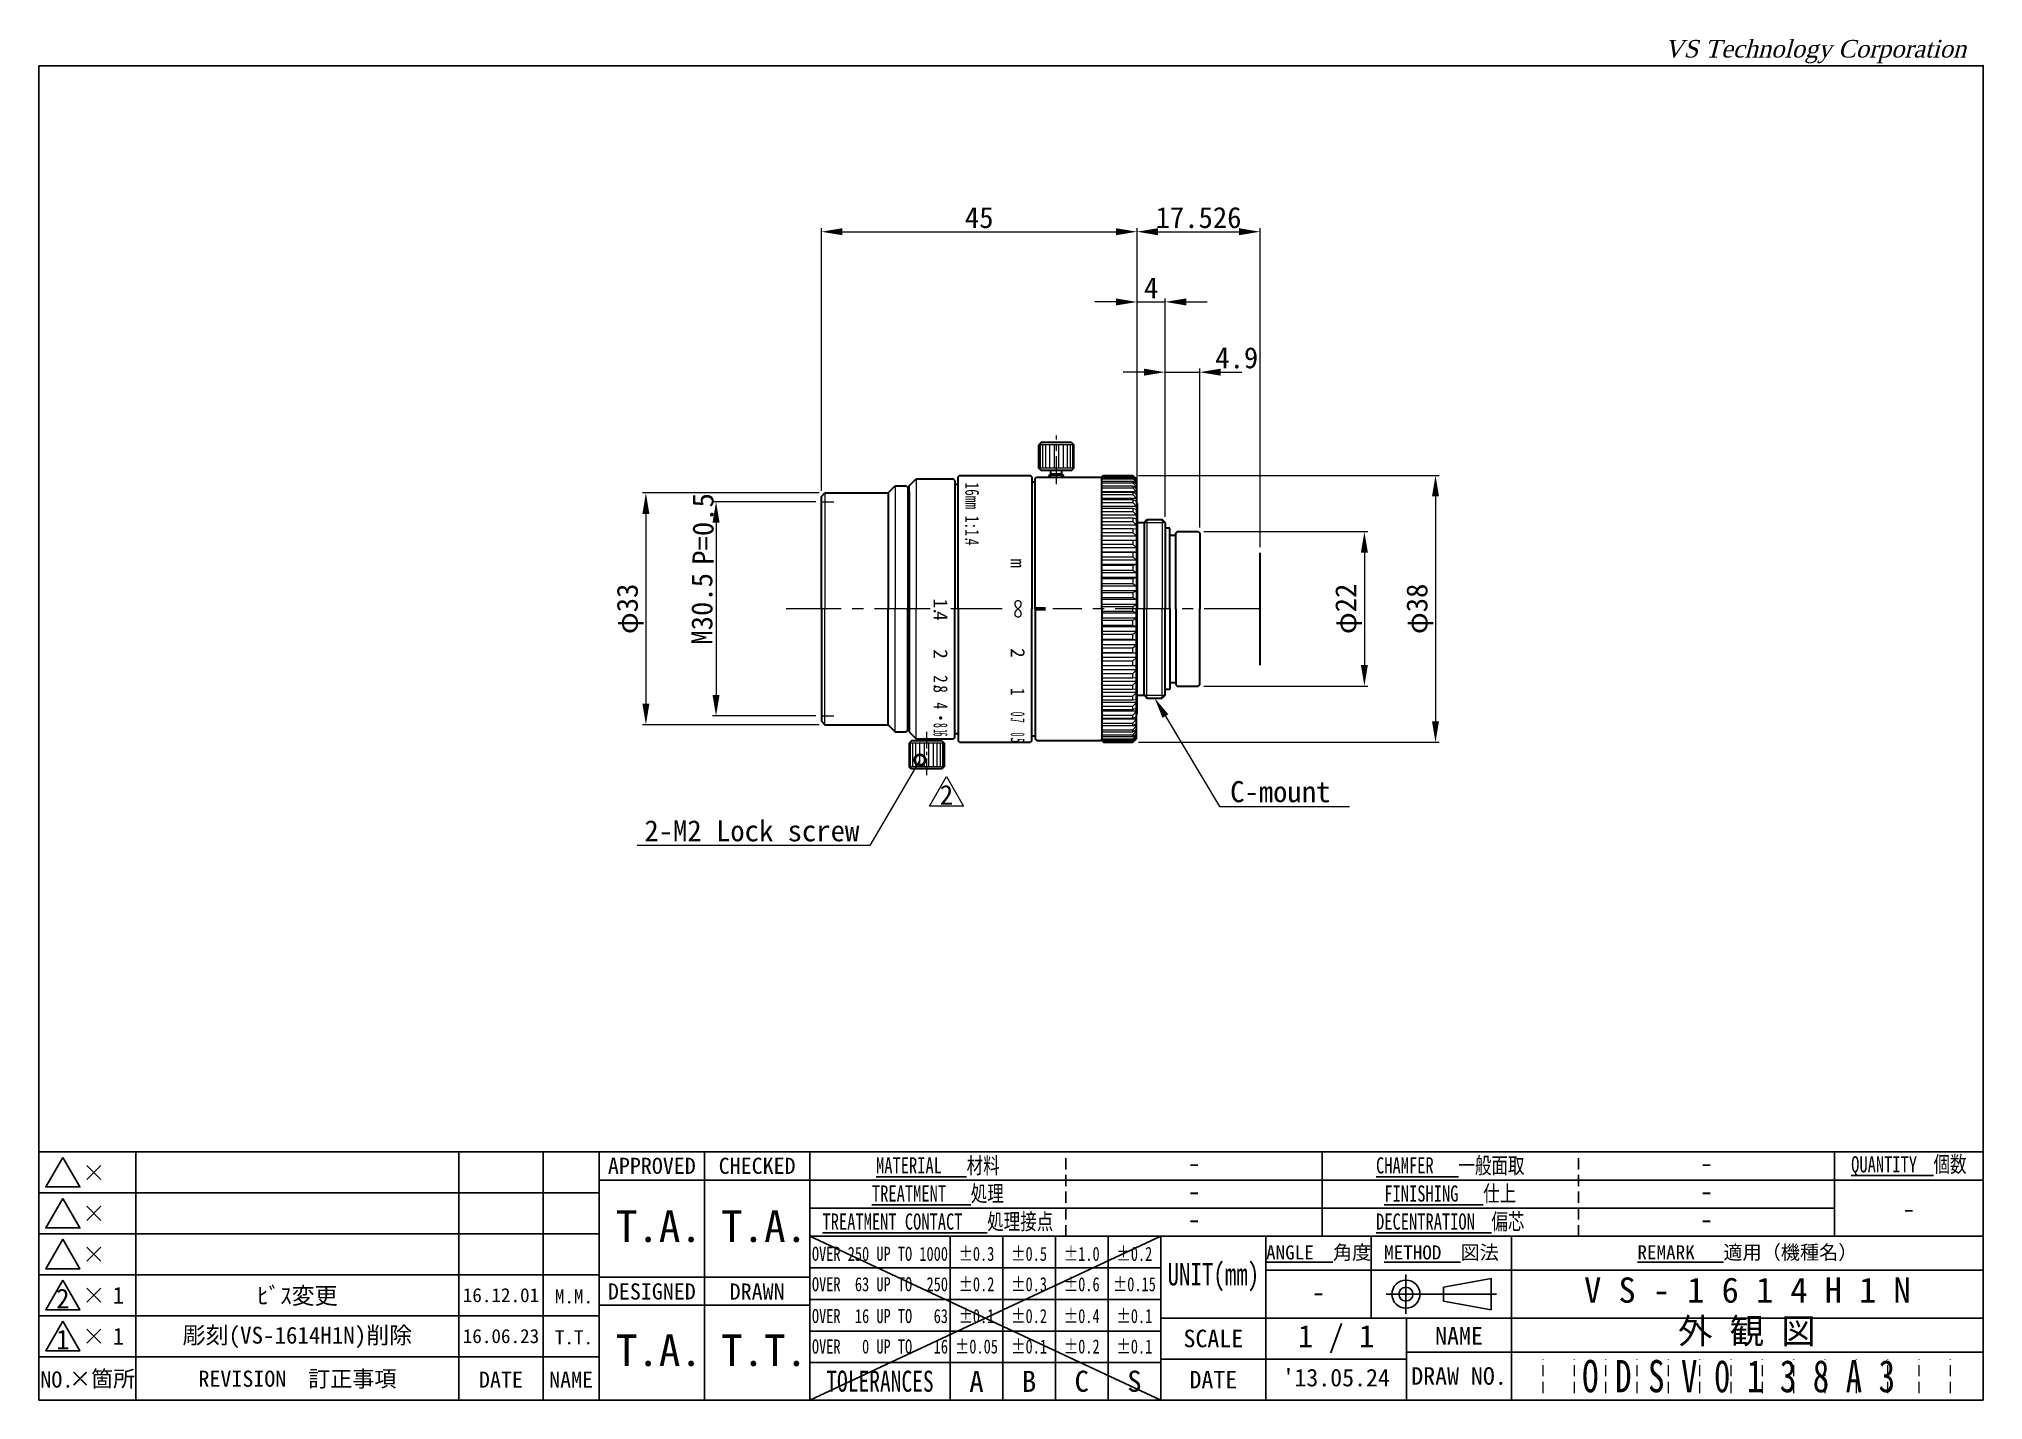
# Paper-space layout 'A4_h' of a CAD drawing. Header units: millimetres. Extents: x 0 to 277, y 0 to 194.
# The model-space entities are those that its viewports show. They can reach past a viewport. Long polylines and large blocks are cut down to what shows.
import ezdxf
from ezdxf import colors
from ezdxf.entities.mleader import LeaderData, LeaderLine
from ezdxf.enums import TextEntityAlignment as Align
from ezdxf.math import Vec2, Vec3

# ---------------------------------------------------------------- set-up
doc = ezdxf.new("R2010")
doc.units = ezdxf.units.MM
doc.header["$LTSCALE"] = 0.25
doc.linetypes.add('CENTER', pattern=[50.8, 31.75, -6.35, 6.35, -6.35])
doc.linetypes.add('HIDDEN', pattern=[9.525, 6.35, -3.175])
doc.layers.add('00_補助線', color=252, linetype='Continuous', lineweight=0, plot=False)
for name, color, linetype, lineweight in [('01_外形線', 7, 'Continuous', 30), ('02_ﾈｼﾞ（断面）・遮光線仕切り', 7, 'Continuous', 20), ('03_寸法・文字', 50, 'Continuous', 20), ('03_ﾈｼﾞ・ﾛｰﾚｯﾄ・遮光線', 7, 'Continuous', 9), ('04_中心線', 1, 'CENTER', 20), ('06_面取線', 7, 'Continuous', 9), ('08_寸法線', 2, 'Continuous', 20), ('09_文字', 2, 'Continuous', 20), ('31_図面枠', 9, 'Continuous', 25)]:
    doc.layers.add(name, color=color, linetype=linetype, lineweight=lineweight)
doc.layers.add('11_図面枠', color=9, linetype='Continuous')
doc.styles.add('narrow_01', font='', dxfattribs={"width": 0.75, "height": 2})
doc.styles.get("Standard").update_dxf_attribs({"font": 'arial.ttf'})
doc.styles.add('VS Standard', font='', dxfattribs={"height": 3})
doc.styles.add('VST', font='CENTURY.TTF', dxfattribs={"oblique": 15, "height": 2.5})
doc.styles.get('narrow_01').set_extended_font_data('MS Gothic')
doc.styles.get('VS Standard').set_extended_font_data('MS Gothic')
doc.dimstyles.new('VS Standard x1', dxfattribs={"dimtxt": 3, "dimasz": 3, "dimexe": 0.5, "dimexo": 0.8, "dimgap": 0.5, "dimtad": 3, "dimrnd": 0.0001, "dimzin": 9, "dimdsep": 46, "dimtxsty": 'VS Standard', "dimcen": 0, "dimclrd": 256, "dimclre": 256, "dimclrt": 256, "dimaunit": 1, "dimadec": 0, "dimazin": 2, "dimtfac": 1, "dimtmove": 0, "dimatfit": 3, "dimfxl": 1, "dimtolj": 1, "dimtzin": 0, "dimlwd": -1, "dimlwe": -1, "dimarcsym": 0})

# ---------------------------------------------------------------- blocks, each defined once
blk = doc.blocks.new('*D2')
at = {"layer": '08_寸法線'}
for p, q in [((110.68, 127.92), (95.98, 127.92)), ((96.48, 124.92), (96.48, 100.42)), ((110.68, 97.42), (95.98, 97.42))]:
    blk.add_line(p, q, dxfattribs=at)
for points in [[(95.98, 124.92), (96.98, 124.92), (96.48, 127.92)], [(95.98, 100.42), (96.98, 100.42), (96.48, 97.42)]]:
    blk.add_solid(points, dxfattribs=at)
at = {"layer": 'Defpoints', "color": 0}
for p in [(111.48, 127.92), (96.48, 97.42), (111.48, 97.42)]:
    blk.add_point(p, dxfattribs=at)
at = {"layer": '08_寸法線', "insert": (94.48, 112.67), "char_height": 3, "attachment_point": 5, "rotation": 90, "style": 'VS Standard'}
blk.add_mtext('\\A1;M30.5', dxfattribs=at)
blk = doc.blocks.new('*D3')
at = {"layer": '08_寸法線'}
for p, q in [((111.18, 129.17), (85.98, 129.17)), ((86.48, 126.17), (86.48, 99.17)), ((111.18, 96.17), (85.98, 96.17))]:
    blk.add_line(p, q, dxfattribs=at)
for points in [[(85.98, 126.17), (86.98, 126.17), (86.48, 129.17)], [(85.98, 99.17), (86.98, 99.17), (86.48, 96.17)]]:
    blk.add_solid(points, dxfattribs=at)
at = {"layer": 'Defpoints', "color": 0}
for p in [(111.98, 129.17), (86.48, 96.17), (111.98, 96.17)]:
    blk.add_point(p, dxfattribs=at)
at = {"layer": '08_寸法線', "insert": (84.24, 112.67), "char_height": 3, "attachment_point": 5, "rotation": 90, "style": 'VS Standard'}
blk.add_mtext('\\A1;φ33', dxfattribs=at)
blk = doc.blocks.new('*D4')
at = {"layer": '08_寸法線'}
for p, q in [((165.98, 123.67), (189.35, 123.67)), ((188.85, 120.67), (188.85, 104.67)), ((165.98, 101.67), (189.35, 101.67))]:
    blk.add_line(p, q, dxfattribs=at)
for points in [[(188.35, 120.67), (189.35, 120.67), (188.85, 123.67)], [(188.35, 104.67), (189.35, 104.67), (188.85, 101.67)]]:
    blk.add_solid(points, dxfattribs=at)
at = {"layer": 'Defpoints', "color": 0}
for p in [(165.18, 123.67), (165.18, 101.67), (188.85, 101.67)]:
    blk.add_point(p, dxfattribs=at)
at = {"layer": '08_寸法線', "insert": (186.6, 112.67), "char_height": 3, "attachment_point": 5, "rotation": 90, "style": 'VS Standard'}
blk.add_mtext('\\A1;φ22', dxfattribs=at)
blk = doc.blocks.new('*D5')
at = {"layer": '08_寸法線'}
for p, q in [((156.66, 131.67), (199.48, 131.67)), ((198.98, 128.67), (198.98, 96.67)), ((156.66, 93.67), (199.48, 93.67))]:
    blk.add_line(p, q, dxfattribs=at)
for points in [[(198.48, 128.67), (199.48, 128.67), (198.98, 131.67)], [(198.48, 96.67), (199.48, 96.67), (198.98, 93.67)]]:
    blk.add_solid(points, dxfattribs=at)
at = {"layer": 'Defpoints', "color": 0}
for p in [(155.86, 131.67), (155.86, 93.67), (198.98, 93.67)]:
    blk.add_point(p, dxfattribs=at)
at = {"layer": '08_寸法線', "insert": (196.74, 112.67), "char_height": 3, "attachment_point": 5, "rotation": 90, "style": 'VS Standard'}
blk.add_mtext('\\A1;φ38', dxfattribs=at)
blk = doc.blocks.new('*D6')
at = {"layer": '08_寸法線'}
for p, q in [((111.48, 129.47), (111.48, 166.87)), ((114.48, 166.37), (153.46, 166.37)), ((156.46, 128.47), (156.46, 166.87))]:
    blk.add_line(p, q, dxfattribs=at)
for points in [[(114.48, 166.87), (114.48, 165.87), (111.48, 166.37)], [(153.46, 166.87), (153.46, 165.87), (156.46, 166.37)]]:
    blk.add_solid(points, dxfattribs=at)
at = {"layer": 'Defpoints', "color": 0}
for p in [(156.46, 166.37), (111.48, 128.67), (156.46, 127.67)]:
    blk.add_point(p, dxfattribs=at)
at = {"layer": '08_寸法線', "insert": (133.97, 168.37), "char_height": 3, "attachment_point": 5, "style": 'VS Standard'}
blk.add_mtext('\\A1;45', dxfattribs=at)
blk = doc.blocks.new('*D7')
at = {"layer": '08_寸法線'}
for p, q in [((156.46, 128.47), (156.46, 166.87)), ((159.46, 166.37), (170.98, 166.37)), ((173.98, 121.47), (173.98, 166.87))]:
    blk.add_line(p, q, dxfattribs=at)
for points in [[(159.46, 166.87), (159.46, 165.87), (156.46, 166.37)], [(170.98, 166.87), (170.98, 165.87), (173.98, 166.37)]]:
    blk.add_solid(points, dxfattribs=at)
at = {"layer": 'Defpoints', "color": 0}
for p in [(173.98, 166.37), (156.46, 127.67), (173.98, 120.67)]:
    blk.add_point(p, dxfattribs=at)
at = {"layer": '08_寸法線', "insert": (165.22, 168.37), "char_height": 3, "attachment_point": 5, "style": 'VS Standard'}
blk.add_mtext('\\A1;17.526', dxfattribs=at)
blk = doc.blocks.new('*D8')
at = {"layer": '08_寸法線'}
for p, q in [((153.46, 156.37), (150.46, 156.37)), ((156.46, 128.47), (156.46, 156.87)), ((156.46, 156.37), (160.46, 156.37)), ((160.46, 125.77), (160.46, 156.87)), ((163.46, 156.37), (166.46, 156.37))]:
    blk.add_line(p, q, dxfattribs=at)
for points in [[(153.46, 156.87), (153.46, 155.87), (156.46, 156.37)], [(163.46, 156.87), (163.46, 155.87), (160.46, 156.37)]]:
    blk.add_solid(points, dxfattribs=at)
at = {"layer": 'Defpoints', "color": 0}
for p in [(160.46, 156.37), (156.46, 127.67), (160.46, 124.97)]:
    blk.add_point(p, dxfattribs=at)
at = {"layer": '08_寸法線', "insert": (158.46, 158.37), "char_height": 3, "attachment_point": 5, "style": 'VS Standard'}
blk.add_mtext('\\A1;4', dxfattribs=at)
blk = doc.blocks.new('*D9')
at = {"layer": '08_寸法線'}
for p, q in [((160.46, 125.77), (160.46, 146.87)), ((165.38, 124.27), (165.38, 146.87)), ((157.46, 146.37), (154.46, 146.37)), ((160.46, 146.37), (165.38, 146.37)), ((168.38, 146.37), (171.38, 146.37))]:
    blk.add_line(p, q, dxfattribs=at)
for points in [[(157.46, 146.87), (157.46, 145.87), (160.46, 146.37)], [(168.38, 146.87), (168.38, 145.87), (165.38, 146.37)]]:
    blk.add_solid(points, dxfattribs=at)
at = {"layer": 'Defpoints', "color": 0}
for p in [(165.38, 146.37), (160.46, 124.97), (165.38, 123.47)]:
    blk.add_point(p, dxfattribs=at)
at = {"layer": '08_寸法線', "insert": (170.66, 148.4), "char_height": 3, "attachment_point": 5, "style": 'VS Standard'}
blk.add_mtext('\\A1;4.9', dxfattribs=at)
blk = doc.blocks.new('*U10')
at = {"layer": '11_図面枠'}
for p, q in [((-263.17, 0), (-277, 0)), ((-277, 0), (-277, -5.83)), ((-217.17, 0), (-263.17, 0)), ((-205.17, 0), (-217.17, 0)), ((-217.17, 0), (-217.17, -5.83)), ((-197.17, 0), (-205.17, 0)), ((-205.17, 0), (-205.17, -5.83)), ((0, 0), (-197.17, 0)), ((-197.17, 0), (-197.17, -5.83)), ((-182.17, 0), (-182.17, -35.33)), ((-167.17, 0), (-167.17, -35.33)), ((-94.17, -12), (-94.17, 0)), ((-21.17, -12), (-21.17, 0)), ((0, -35.33), (0, 0)), ((-270.19, -1.91), (-268.19, -3.91)), ((-270.19, -3.91), (-268.19, -1.91)), ((-263.17, 0), (-263.17, -5.83)), ((0, -4), (-197.17, -4)), ((-263.17, -5.83), (-277, -5.83)), ((-277, -5.83), (-277, -11.66)), ((-270.19, -7.74), (-268.19, -9.74)), ((-270.19, -9.74), (-268.19, -7.74)), ((-217.17, -5.83), (-263.17, -5.83)), ((-263.17, -5.83), (-263.17, -11.66)), ((-205.17, -5.83), (-217.17, -5.83)), ((-217.17, -5.83), (-217.17, -11.66)), ((-197.17, -5.83), (-205.17, -5.83)), ((-205.17, -5.83), (-205.17, -11.66)), ((-197.17, -5.83), (-197.17, -11.66)), ((-21.17, -8), (-167.17, -8)), ((-263.17, -11.66), (-277, -11.66)), ((-277, -11.66), (-277, -17.49)), ((-270.19, -13.57), (-268.19, -15.57)), ((-270.19, -15.57), (-268.19, -13.57)), ((-217.17, -11.66), (-263.17, -11.66)), ((-263.17, -11.66), (-263.17, -17.49)), ((-205.17, -11.66), (-217.17, -11.66)), ((-217.17, -11.66), (-217.17, -17.49)), ((-197.17, -11.66), (-205.17, -11.66)), ((-205.17, -11.66), (-205.17, -17.49)), ((-197.17, -11.66), (-197.17, -17.49)), ((0, -12), (-167.17, -12)), ((-147.17, -35.33), (-147.17, -12)), ((-139.67, -35.33), (-139.67, -12)), ((-132.17, -35.33), (-132.17, -12)), ((-124.67, -35.33), (-124.67, -12)), ((-117.17, -35.33), (-117.17, -12)), ((-102.17, -23.67), (-102.17, -12)), ((-87.17, -23.67), (-87.17, -12)), ((-67.17, -35.33), (-67.17, -12)), ((-117.17, -16.5), (-167.17, -16.5)), ((-263.17, -17.49), (-277, -17.49)), ((-277, -17.49), (-277, -23.32)), ((-217.17, -17.49), (-263.17, -17.49)), ((-263.17, -17.49), (-263.17, -23.32)), ((-205.17, -17.49), (-217.17, -17.49)), ((-217.17, -17.49), (-217.17, -23.32)), ((-197.17, -17.49), (-205.17, -17.49)), ((-205.17, -17.49), (-205.17, -23.32)), ((-197.17, -17.49), (-197.17, -23.32)), ((-167.17, -17.83), (-197.17, -17.83)), ((0, -16.83), (-102.17, -16.83)), ((-82.23, -17.45), (-82.23, -23.05)), ((-70.11, -18.03), (-76.9, -19.24)), ((-76.9, -20.25), (-76.9, -19.24)), ((-70.11, -20.25), (-70.11, -18.03)), ((-270.19, -19.41), (-268.19, -21.41)), ((-270.19, -21.41), (-268.19, -19.41)), ((-167.17, -21.83), (-197.17, -21.83)), ((-117.17, -21), (-167.17, -21)), ((-85.03, -20.25), (-69.31, -20.25)), ((-76.9, -20.25), (-76.9, -21.26)), ((-70.11, -22.47), (-76.9, -21.26)), ((-70.11, -20.25), (-70.11, -22.47)), ((-263.17, -23.32), (-277, -23.32)), ((-277, -23.32), (-277, -29.15)), ((-217.17, -23.32), (-263.17, -23.32)), ((-263.17, -23.32), (-263.17, -29.15)), ((-205.17, -23.32), (-217.17, -23.32)), ((-217.17, -23.32), (-217.17, -29.15)), ((-197.17, -23.32), (-205.17, -23.32)), ((-205.17, -23.32), (-205.17, -29.15)), ((-197.17, -23.32), (-197.17, -29.15)), ((-117.17, -23.67), (0, -23.67)), ((-102.17, -35.33), (-102.17, -23.67)), ((-82.17, -35.33), (-82.17, -23.67)), ((-270.19, -25.23), (-268.19, -27.23)), ((-270.19, -27.23), (-268.19, -25.23)), ((-117.17, -25.5), (-167.17, -25.5)), ((-277, -29.15), (-277, -35.33)), ((-263.17, -29.15), (-277, -29.15)), ((-263.17, -29.15), (-263.17, -35.33)), ((-217.17, -29.15), (-263.17, -29.15)), ((-217.17, -29.15), (-217.17, -35.33)), ((-205.17, -29.15), (-217.17, -29.15)), ((-205.17, -29.15), (-205.17, -35.33)), ((-197.17, -29.15), (-205.17, -29.15)), ((-197.17, -29.15), (-197.17, -35.33)), ((-117.17, -30), (-167.17, -30)), ((-82.17, -29.5), (-117.17, -29.5)), ((0, -28.5), (-82.17, -28.5)), ((-67.17, -28.5), (-67.17, -35.33)), ((-277, -35.33), (0, -35.33))]:
    blk.add_line(p, q, dxfattribs=at)
at = {"layer": '11_図面枠', "linetype": 'HIDDEN'}
for p, q in [((-130.67, -12), (-130.67, 0)), ((-57.67, -12), (-57.67, 0))]:
    blk.add_line(p, q, dxfattribs=at)
at = {"layer": '11_図面枠', "color": 2, "linetype": 'HIDDEN', "lineweight": 5}
for p, q in [((-62.7, -34.33), (-62.7, -29.5)), ((-58.23, -34.33), (-58.23, -29.5)), ((-53.77, -34.33), (-53.77, -29.5)), ((-49.3, -34.33), (-49.3, -29.5)), ((-44.83, -34.33), (-44.83, -29.5)), ((-40.37, -34.33), (-40.37, -29.5)), ((-35.9, -34.33), (-35.9, -29.5)), ((-31.43, -34.33), (-31.43, -29.5)), ((-26.97, -34.33), (-26.97, -29.5)), ((-22.5, -34.33), (-22.5, -29.5)), ((-18.03, -34.33), (-18.03, -29.5)), ((-13.57, -34.33), (-13.57, -29.5)), ((-9.1, -34.33), (-9.1, -29.5)), ((-4.63, -34.33), (-4.63, -29.5))]:
    blk.add_line(p, q, dxfattribs=at)
at = {"layer": '11_図面枠'}
for points in [[(-273.58, -0.78), (-276.01, -4.98), (-271.16, -4.98)], [(-273.58, -6.61), (-276.01, -10.81), (-271.16, -10.81)], [(-273.58, -12.44), (-276.01, -16.64), (-271.16, -16.64)], [(-273.58, -18.27), (-276.01, -22.47), (-271.16, -22.47)], [(-273.58, -24.1), (-276.01, -28.3), (-271.16, -28.3)]]:
    blk.add_lwpolyline(points, close=True, dxfattribs=at)
for radius in [2, 1]:
    blk.add_circle((-82.23, -20.25), radius, dxfattribs=at)
at = {"layer": '11_図面枠', "attachment_point": 5}
for s, insert, char_height, width, style in [('{\\fＭＳ ゴシック|b0|i0|c128|p49;APPROVED}', (-189.67, -1.99), 2.3, 46, 'VS Standard'), ('{\\fＭＳ ゴシック|b0|i0|c128|p49;CHECKED}', (-174.67, -1.99), 2.3, 46, 'VS Standard'), ('{\\LMATERIAL}   材料', (-148.92, -2.04), 2.3, 36.5, 'narrow_01'), ('{\\LCHAMFER}   一般面取', (-75.92, -2.04), 2.3, 36.5, 'narrow_01'), ('{\\fＭＳ ゴシック|b0|i0|c128|p49;\\LQUANTITY\\l  個数}', (-10.58, -2.04), 2.3, 21.1667, 'narrow_01'), ('{\\LTREATMENT}   処理', (-148.92, -6.04), 2.3, 36.5, 'narrow_01'), ('{\\LFINISHING}   仕上', (-75.92, -6.04), 2.3, 36.5, 'narrow_01'), ('{\\LTREATMENT CONTACT}   処理接点', (-148.92, -10.04), 2.3, 36.5, 'narrow_01'), ('{\\LDECENTRATION}  偏芯', (-75.92, -10.04), 2.3, 36.5, 'narrow_01'), ('OVER 250 UP TO 1000', (-157.17, -14.52), 2, 20, 'narrow_01'), ('±0.3', (-143.42, -14.52), 2, 7.5, 'narrow_01'), ('±0.5', (-135.92, -14.52), 2, 7.5, 'narrow_01'), ('±1.0', (-128.42, -14.52), 2, 7.5, 'narrow_01'), ('±0.2', (-120.92, -14.52), 2, 7.5, 'narrow_01'), ('{\\fＭＳ ゴシック|b0|i0|c128|p49;\\LANGLE\\l  角度}', (-94.67, -14.42), 2, 15, 'VS Standard'), ('{\\fＭＳ ゴシック|b0|i0|c128|p49;\\LMETHOD\\l  図法}', (-77.17, -14.42), 2, 20, 'VS Standard'), ('{\\fＭＳ ゴシック|b0|i0|c128|p49;\\LREMARK\\l   適用（機種名）}', (-33.58, -14.42), 2, 67.1667, 'VS Standard'), ('UNIT(mm)', (-109.67, -17.83), 3.2, 15, 'narrow_01'), ('{\\fＭＳ ゴシック|b0|i0|c128|p49;DESIGNED}', (-189.67, -19.88), 2.3, 46, 'VS Standard'), ('{\\fＭＳ ゴシック|b0|i0|c128|p49;DRAWN}', (-174.67, -19.88), 2.3, 46, 'VS Standard'), ('OVER  63 UP TO  250', (-157.17, -18.85), 2, 20, 'narrow_01'), ('±0.2', (-143.42, -18.85), 2, 7.5, 'narrow_01'), ('{\\fＭＳ ゴシック|b0|i0|c128|p49;±0.3}', (-135.92, -18.85), 2, 7.5, 'narrow_01'), ('{\\fＭＳ ゴシック|b0|i0|c128|p49;±0.6}', (-128.42, -18.85), 2, 7.5, 'narrow_01'), ('{\\fＭＳ ゴシック|b0|i0|c128|p49;±0.15}', (-120.92, -18.85), 2, 7.5, 'narrow_01'), ('OVER  16 UP TO   63', (-157.17, -23.38), 2, 20, 'narrow_01'), ('{\\fＭＳ ゴシック|b0|i0|c128|p49;±0.1}', (-143.42, -23.38), 2, 7.5, 'narrow_01'), ('{\\fＭＳ ゴシック|b0|i0|c128|p49;±0.2}', (-135.92, -23.38), 2, 7.5, 'narrow_01'), ('{\\fＭＳ ゴシック|b0|i0|c128|p49;±0.4}', (-128.42, -23.38), 2, 7.5, 'narrow_01'), ('{\\fＭＳ ゴシック|b0|i0|c128|p49;±0.1}', (-120.92, -23.38), 2, 7.5, 'narrow_01'), ('OVER   0 UP TO   16', (-157.17, -27.72), 2, 20, 'narrow_01'), ('{\\fＭＳ ゴシック|b0|i0|c128|p49;±0.05}', (-143.42, -27.72), 2, 7.5, 'narrow_01'), ('{\\fＭＳ ゴシック|b0|i0|c128|p49;±0.1}', (-135.92, -27.72), 2, 7.5, 'narrow_01'), ('{\\fＭＳ ゴシック|b0|i0|c128|p49;±0.2}', (-128.42, -27.72), 2, 7.5, 'narrow_01'), ('{\\fＭＳ ゴシック|b0|i0|c128|p49;±0.1}', (-120.92, -27.72), 2, 7.5, 'narrow_01'), ('{\\fＭＳ ゴシック|b0|i0|c128|p49;SCALE}', (-109.67, -26.58), 2.5, 15, 'VS Standard'), ('{\\fＭＳ ゴシック|b0|i0|c128|p49;NAME}', (-74.67, -26.18), 2.5, 15, 'VS Standard'), ('NO.', (-274.44, -32.42), 2.3, 14, 'VS Standard'), ('×箇所', (-267.99, -32.42), 2.3, 14, 'VS Standard'), ('REVISION  訂正事項', (-240.17, -32.42), 2.3, 46, 'VS Standard'), ('{\\fMS Gothic|b0|i0|c128|p49;DATE}', (-211.17, -32.42), 2.3, 14, 'VS Standard'), ('NAME', (-201.17, -32.42), 2.3, 14, 'VS Standard'), ('TOLERANCES', (-157.17, -32.67), 3, 20, 'narrow_01'), ('{\\fＭＳ ゴシック|b0|i0|c128|p49;DATE}', (-109.67, -32.42), 2.5, 15, 'VS Standard'), ('{\\fＭＳ ゴシック|b0|i0|c128|p49;DRAW NO.}', (-74.67, -31.92), 2.5, 15, 'VS Standard')]:
    blk.add_mtext(s, dxfattribs=dict(at, insert=insert, char_height=char_height, width=width, style=style))
at = {"layer": '11_図面枠', "char_height": 3, "width": 7.5, "attachment_point": 5}
for s, insert in [('{\\fＭＳ ゴシック|b0|i0|c128|p49;A}', (-143.42, -32.67)), ('{\\fＭＳ ゴシック|b0|i0|c128|p49;B}', (-135.92, -32.67)), ('{\\fＭＳ ゴシック|b0|i0|c128|p49;C}', (-128.42, -32.67)), ('{\\fＭＳ ゴシック|b0|i0|c128|p49;S}', (-120.92, -32.67))]:
    blk.add_mtext(s, dxfattribs=dict(at, insert=insert))
at = {"layer": '11_図面枠', "style": 'VS Standard'}
for tag, height, p in [('材料', 2.8, (-112.42, -3.8)), ('一般面取', 2.8, (-39.42, -3.8)), ('処理', 2.8, (-112.42, -7.8)), ('仕上', 2.8, (-39.42, -7.8)), ('APPROVED', 4.5, (-188.67, -14.17)), ('CHECKED', 4.5, (-173.67, -14.17)), ('処理接点', 2.8, (-112.42, -11.8)), ('偏芯', 2.8, (-39.42, -11.8)), ('個数', 2.8, (-10.58, -10.3)), ('角度', 2.8, (-94.67, -22.17)), ('適用（機種名）', 3.6, (-33.58, -22.55)), ('SCALE', 3.2, (-92.17, -28.8)), ('NAME', 3.6, (-33.66, -28.38)), ('DESIGNED', 4.5, (-188.67, -31.83)), ('DRAWN', 4.5, (-173.67, -31.83)), ('DATE', 2.5, (-92.17, -34.13))]:
    blk.add_attdef(tag, text='', height=height, dxfattribs=at).set_placement(p, align=Align.BOTTOM_CENTER)
at = {"layer": '11_図面枠', "style": 'VS Standard', "width": 0.75}
blk.add_attdef('DRAW_NO.', text='', height=4.6, dxfattribs=at).set_placement((-57.13, -31.92), align=Align.MIDDLE_LEFT)
blk = doc.blocks.new('△1')
at = {"color": 0, "linetype": 'ByBlock', "lineweight": -2}
for p, q in [((-2.42, 0), (0, 4.2)), ((0, 4.2), (2.42, 0)), ((2.42, 0), (-2.42, 0))]:
    blk.add_line(p, q, dxfattribs=at)
at = {"color": 0, "linetype": 'ByBlock', "lineweight": -2, "style": 'VS Standard'}
blk.add_text('1', height=2.8, dxfattribs=at).set_placement((0, 0.2), align=Align.CENTER)
blk = doc.blocks.new('_DotSmall')
at = {"color": 0, "linetype": 'ByBlock', "const_width": 0.5}
blk.add_lwpolyline([(-0.0625, 0, 1), (0.0625, 0, 1)], format="xyb", close=True, dxfattribs=at)
blk = doc.blocks.new('△2')
at = {"color": 0, "linetype": 'ByBlock', "lineweight": -2}
for p, q in [((-2.42, 0), (0, 4.2)), ((0, 4.2), (2.42, 0)), ((2.42, 0), (-2.42, 0))]:
    blk.add_line(p, q, dxfattribs=at)
at = {"color": 0, "linetype": 'ByBlock', "lineweight": -2, "style": 'VS Standard'}
blk.add_text('2', height=2.8, dxfattribs=at).set_placement((0, 0.2), align=Align.CENTER)

msp = doc.modelspace()

# ---------------------------------------------------------------- hatches: boundary and pattern name
at = {"layer": '01_外形線'}
h = msp.add_hatch(color=256, dxfattribs=at)
h.dxf.hatch_style = 1
h.paths.add_polyline_path([(54.96, 50.25), (53.46, 50.25), (53.46, 49.75), (54.96, 49.75)])
at = {"layer": '09_文字'}
h = msp.add_hatch(color=256, dxfattribs=at)
h.dxf.hatch_style = 1
h.paths.add_polyline_path([(39.98, 34.22, 1), (39.98, 34.72, 1)])

# ---------------------------------------------------------------- linework, layer by layer
at = {"layer": '00_補助線'}
for p, q in [((22.98, 65.25), (24.78, 65.25)), ((22.98, 34.75), (24.78, 34.75))]:
    msp.add_line(p, q, dxfattribs=at)
at = {"layer": '01_外形線'}
for p, q in [((54.28, 73.7), (53.96, 73.37)), ((53.96, 70.02), (53.96, 73.37)), ((58.63, 73.7), (54.28, 73.7)), ((58.63, 73.7), (58.96, 73.37)), ((58.96, 70.02), (58.96, 73.37)), ((54.28, 69.7), (53.96, 70.02)), ((58.63, 69.7), (54.28, 69.7)), ((55.66, 69.2), (55.66, 69.7)), ((57.26, 69.2), (57.26, 69.7)), ((58.63, 69.7), (58.96, 70.02)), ((22.98, 66), (23.48, 66.5)), ((23.48, 66.5), (32.48, 66.5)), ((32.48, 66.5), (33.48, 67.5)), ((32.48, 66.5), (32.48, 50)), ((33.48, 67.5), (35.08, 67.5)), ((35.08, 67.5), (35.28, 67.3)), ((35.28, 67.3), (35.28, 50)), ((35.28, 66.9), (35.48, 66.7)), ((35.48, 67.5), (36.48, 68.5)), ((35.48, 50), (35.48, 67.5)), ((35.48, 66.7), (35.48, 50)), ((36.48, 68.5), (41.78, 68.5)), ((41.98, 68.3), (41.78, 68.5)), ((41.98, 68.3), (41.98, 50)), ((41.98, 67.75), (42.48, 67.75)), ((42.68, 69), (42.48, 68.8)), ((42.48, 50), (42.48, 68.8)), ((42.68, 69), (52.78, 69)), ((52.98, 68.8), (52.78, 69)), ((52.98, 68.8), (52.98, 50)), ((52.98, 68.1), (53.46, 68.1)), ((53.46, 68.55), (53.66, 68.75)), ((53.46, 50), (53.46, 68.55)), ((53.66, 68.75), (62.76, 68.75)), ((55.46, 69), (55.66, 69.2)), ((55.46, 68.75), (55.46, 69)), ((57.26, 69.2), (55.66, 69.2)), ((57.26, 69.2), (57.46, 69)), ((57.46, 68.75), (57.46, 69)), ((62.76, 68.75), (62.96, 68.55)), ((62.96, 68.8), (63.16, 69)), ((62.96, 50), (62.96, 68.8)), ((63.16, 69), (67.36, 69)), ((67.36, 69), (67.86, 68.5)), ((67.86, 68.5), (67.86, 50)), ((22.98, 50), (22.98, 66)), ((67.86, 65), (67.96, 65)), ((67.96, 65), (67.96, 50)), ((67.96, 62.3), (68.96, 62.3)), ((68.96, 62.3), (69.35, 62.7)), ((68.96, 62.3), (68.96, 50)), ((69.35, 62.7), (71.56, 62.7)), ((71.96, 62.3), (71.56, 62.7)), ((71.96, 62.3), (71.96, 50)), ((72.62, 61.5), (71.96, 61.5)), ((72.62, 50), (72.62, 61.5)), ((73.48, 60.8), (73.68, 61)), ((73.68, 61), (76.68, 61)), ((76.68, 61), (76.88, 60.8)), ((72.62, 60.5), (73.48, 60.5)), ((73.48, 50), (73.48, 60.8)), ((76.88, 60.8), (76.88, 50)), ((85.48, 42), (85.48, 58)), ((22.98, 50), (22.98, 34)), ((32.48, 33.5), (32.48, 50)), ((35.28, 32.7), (35.28, 50)), ((35.48, 50), (35.48, 32.5)), ((41.98, 31.7), (41.98, 50)), ((42.48, 50), (42.48, 31.2)), ((52.98, 31.2), (52.98, 50)), ((53.46, 50), (53.46, 31.45)), ((62.96, 50), (62.96, 31.2)), ((67.86, 31.5), (67.86, 50)), ((67.96, 35), (67.96, 50)), ((68.96, 37.7), (68.96, 50)), ((71.96, 37.7), (71.96, 50)), ((72.62, 50), (72.62, 38.5)), ((73.48, 50), (73.48, 39.2)), ((76.88, 39.2), (76.88, 50)), ((72.62, 39.5), (73.48, 39.5)), ((73.48, 39.2), (73.68, 39)), ((73.68, 39), (76.68, 39)), ((76.68, 39), (76.88, 39.2)), ((67.96, 37.7), (68.96, 37.7)), ((68.96, 37.7), (69.35, 37.3)), ((69.35, 37.3), (71.56, 37.3)), ((71.96, 37.7), (71.56, 37.3)), ((72.62, 38.5), (71.96, 38.5)), ((22.98, 34), (23.48, 33.5)), ((23.48, 33.5), (32.48, 33.5)), ((32.48, 33.5), (33.48, 32.5)), ((35.28, 33.1), (35.48, 33.3)), ((67.86, 35), (67.96, 35)), ((33.48, 32.5), (35.08, 32.5)), ((35.08, 32.5), (35.28, 32.7)), ((35.48, 32.5), (36.48, 31.5)), ((35.81, 31.2), (35.48, 30.87)), ((35.48, 30.87), (35.48, 27.52)), ((40.16, 31.2), (35.81, 31.2)), ((36.48, 31.5), (41.78, 31.5)), ((37.18, 31.5), (37.18, 31.2)), ((38.78, 31.5), (38.78, 31.2)), ((40.16, 31.2), (40.48, 30.87)), ((40.48, 30.87), (40.48, 27.52)), ((41.98, 31.7), (41.78, 31.5)), ((41.98, 32.25), (42.48, 32.25)), ((42.68, 31), (42.48, 31.2)), ((42.68, 31), (52.78, 31)), ((52.98, 31.2), (52.78, 31)), ((52.98, 31.9), (53.46, 31.9)), ((53.46, 31.45), (53.66, 31.25)), ((53.66, 31.25), (62.76, 31.25)), ((62.76, 31.25), (62.96, 31.45)), ((62.96, 31.2), (63.16, 31)), ((63.16, 31), (67.36, 31)), ((67.36, 31), (67.86, 31.5)), ((35.81, 27.2), (35.48, 27.52)), ((40.16, 27.2), (35.81, 27.2)), ((40.16, 27.2), (40.48, 27.52))]:
    msp.add_line(p, q, dxfattribs=at)
at = {"layer": '02_ﾈｼﾞ（断面）・遮光線仕切り'}
for p, q in [((55.66, 68.75), (55.66, 69.2)), ((57.26, 68.75), (57.26, 69.2)), ((68.96, 62.3), (71.96, 62.3)), ((68.96, 37.7), (71.96, 37.7))]:
    msp.add_line(p, q, dxfattribs=at)
at = {"layer": '03_ﾈｼﾞ・ﾛｰﾚｯﾄ・遮光線'}
for p, q in [((62.96, 68.66), (67.36, 68.66)), ((62.96, 68.51), (67.36, 68.51)), ((62.96, 68.18), (67.36, 68.18)), ((62.96, 67.96), (67.36, 67.96)), ((62.96, 67.5), (67.36, 67.5)), ((62.96, 67.21), (67.36, 67.21)), ((67.86, 66.64), (62.96, 66.64)), ((62.96, 66.63), (67.36, 66.63)), ((63.01, 68.86), (67.36, 68.86)), ((63.09, 68.93), (67.36, 68.93)), ((67.36, 68.93), (67.86, 68.45)), ((67.36, 68.86), (67.86, 68.32)), ((67.36, 68.66), (67.86, 68.22)), ((67.36, 68.51), (67.86, 67.95)), ((67.36, 68.18), (67.86, 67.78)), ((67.36, 67.96), (67.86, 67.39)), ((67.36, 67.5), (67.86, 67.15)), ((67.36, 67.21), (67.86, 66.64)), ((67.36, 66.63), (67.86, 66.33)), ((67.86, 67.39), (67.51, 67.39)), ((67.86, 67.95), (67.63, 67.95)), ((67.86, 68.32), (67.73, 68.32)), ((62.96, 66.27), (67.36, 66.27)), ((67.86, 65.7), (62.96, 65.7)), ((62.96, 65.58), (67.36, 65.58)), ((62.96, 65.16), (67.36, 65.16)), ((67.86, 64.59), (62.96, 64.59)), ((62.96, 64.35), (67.36, 64.35)), ((62.96, 63.88), (67.36, 63.88)), ((67.36, 66.27), (67.86, 65.7)), ((67.36, 65.58), (67.86, 65.33)), ((67.36, 65.16), (67.86, 64.59)), ((67.36, 64.35), (67.86, 64.16)), ((67.36, 63.88), (67.86, 63.32)), ((67.86, 63.32), (62.96, 63.32)), ((62.96, 62.97), (67.36, 62.97)), ((62.96, 62.45), (67.36, 62.45)), ((67.86, 61.9), (62.96, 61.9)), ((62.96, 61.45), (67.36, 61.45)), ((67.36, 62.97), (67.86, 62.84)), ((67.36, 62.45), (67.86, 61.9)), ((67.36, 61.45), (67.86, 61.38)), ((62.96, 60.88), (67.36, 60.88)), ((67.86, 60.36), (62.96, 60.36)), ((62.96, 59.8), (67.36, 59.8)), ((62.96, 59.19), (67.36, 59.19)), ((67.86, 58.7), (62.96, 58.7)), ((67.36, 60.88), (67.86, 60.36)), ((67.36, 59.8), (67.86, 59.79)), ((67.36, 59.19), (67.86, 58.7)), ((67.86, 58.09), (62.96, 58.09)), ((62.96, 58.05), (67.36, 58.05)), ((62.96, 57.4), (67.36, 57.4)), ((67.86, 56.95), (62.96, 56.95)), ((67.86, 56.31), (62.96, 56.31)), ((62.96, 56.21), (67.36, 56.21)), ((62.96, 55.53), (67.36, 55.53)), ((67.36, 58.05), (67.86, 58.09)), ((67.36, 57.4), (67.86, 56.95)), ((67.36, 56.21), (67.86, 56.31)), ((67.36, 55.53), (67.86, 55.12)), ((67.86, 55.12), (62.96, 55.12)), ((67.86, 54.46), (62.96, 54.46)), ((62.96, 54.3), (67.36, 54.3)), ((62.96, 53.6), (67.36, 53.6)), ((67.86, 53.23), (62.96, 53.23)), ((67.36, 54.3), (67.86, 54.46)), ((67.36, 53.6), (67.86, 53.23)), ((67.86, 52.56), (62.96, 52.56)), ((62.96, 52.34), (67.36, 52.34)), ((62.96, 51.63), (67.36, 51.63)), ((67.86, 51.31), (62.96, 51.31)), ((67.86, 50.63), (62.96, 50.63)), ((62.96, 50.35), (67.36, 50.35)), ((67.36, 52.34), (67.86, 52.56)), ((67.36, 51.63), (67.86, 51.31)), ((67.36, 50.35), (67.86, 50.63)), ((62.96, 49.65), (67.36, 49.65)), ((67.86, 49.37), (62.96, 49.37)), ((67.86, 48.69), (62.96, 48.69)), ((62.96, 48.37), (67.36, 48.37)), ((62.96, 47.66), (67.36, 47.66)), ((67.86, 47.44), (62.96, 47.44)), ((67.36, 49.65), (67.86, 49.37)), ((67.36, 48.37), (67.86, 48.69)), ((67.36, 47.66), (67.86, 47.44)), ((67.86, 46.77), (62.96, 46.77)), ((62.96, 46.4), (67.36, 46.4)), ((62.96, 45.7), (67.36, 45.7)), ((67.86, 45.54), (62.96, 45.54)), ((67.86, 44.88), (62.96, 44.88)), ((62.96, 44.47), (67.36, 44.47)), ((67.36, 46.4), (67.86, 46.77)), ((67.36, 45.7), (67.86, 45.54)), ((67.36, 44.47), (67.86, 44.88)), ((62.96, 43.79), (67.36, 43.79)), ((67.86, 43.69), (62.96, 43.69)), ((67.86, 43.05), (62.96, 43.05)), ((62.96, 42.6), (67.36, 42.6)), ((62.96, 41.95), (67.36, 41.95)), ((67.86, 41.91), (62.96, 41.91)), ((67.36, 43.79), (67.86, 43.69)), ((67.36, 42.6), (67.86, 43.05)), ((67.36, 41.95), (67.86, 41.91)), ((67.86, 41.3), (62.96, 41.3)), ((62.96, 40.81), (67.36, 40.81)), ((62.96, 40.2), (67.36, 40.2)), ((67.86, 39.64), (62.96, 39.64)), ((62.96, 39.12), (67.36, 39.12)), ((67.36, 40.81), (67.86, 41.3)), ((67.36, 40.2), (67.86, 40.21)), ((67.36, 39.12), (67.86, 39.64)), ((62.96, 38.55), (67.36, 38.55)), ((67.86, 38.1), (62.96, 38.1)), ((62.96, 37.55), (67.36, 37.55)), ((62.96, 37.03), (67.36, 37.03)), ((67.86, 36.68), (62.96, 36.68)), ((62.96, 36.12), (67.36, 36.12)), ((67.36, 38.55), (67.86, 38.62)), ((67.36, 37.55), (67.86, 38.1)), ((67.36, 37.03), (67.86, 37.16)), ((67.36, 36.12), (67.86, 36.68)), ((62.96, 35.65), (67.36, 35.65)), ((67.86, 35.41), (62.96, 35.41)), ((62.96, 34.84), (67.36, 34.84)), ((62.96, 34.42), (67.36, 34.42)), ((67.86, 34.3), (62.96, 34.3)), ((62.96, 33.73), (67.36, 33.73)), ((62.96, 33.37), (67.36, 33.37)), ((67.86, 33.36), (62.96, 33.36)), ((67.36, 35.65), (67.86, 35.84)), ((67.36, 34.84), (67.86, 35.41)), ((67.36, 34.42), (67.86, 34.67)), ((67.36, 33.73), (67.86, 34.3)), ((67.36, 33.37), (67.86, 33.67)), ((67.36, 32.79), (67.86, 33.36)), ((62.96, 32.79), (67.36, 32.79)), ((62.96, 32.5), (67.36, 32.5)), ((62.96, 32.04), (67.36, 32.04)), ((62.96, 31.82), (67.36, 31.82)), ((62.96, 31.49), (67.36, 31.49)), ((62.96, 31.34), (67.36, 31.34)), ((63.01, 31.14), (67.36, 31.14)), ((63.09, 31.07), (67.36, 31.07)), ((67.36, 32.5), (67.86, 32.85)), ((67.36, 32.04), (67.86, 32.61)), ((67.36, 31.82), (67.86, 32.22)), ((67.36, 31.49), (67.86, 32.05)), ((67.36, 31.34), (67.86, 31.78)), ((67.36, 31.14), (67.86, 31.68)), ((67.36, 31.07), (67.86, 31.55)), ((67.86, 32.61), (67.51, 32.61)), ((67.86, 32.05), (67.63, 32.05)), ((67.86, 31.68), (67.73, 31.68))]:
    msp.add_line(p, q, dxfattribs=at)
at = {"layer": '04_中心線', "ltscale": 0.5}
msp.add_line((56.46, 67.75), (56.46, 74.7), dxfattribs=at)
at = {"layer": '04_中心線'}
for p, q in [((38.49, 50), (17.98, 50)), ((48.72, 50), (41.45, 50)), ((85.48, 50), (55.98, 50))]:
    msp.add_line(p, q, dxfattribs=at)
at = {"layer": '04_中心線', "ltscale": 0.3}
msp.add_line((37.98, 32.5), (37.98, 26.2), dxfattribs=at)
at = {"layer": '06_面取線'}
for p, q in [((58.96, 73.37), (53.96, 73.37)), ((54.15, 73.37), (54.15, 70.02)), ((54.47, 73.37), (54.47, 70.02)), ((54.93, 73.37), (54.93, 70.02)), ((55.5, 73.37), (55.5, 70.02)), ((56.13, 73.37), (56.13, 70.02)), ((56.78, 73.37), (56.78, 70.02)), ((57.41, 73.37), (57.41, 70.02)), ((57.98, 73.37), (57.98, 70.02)), ((58.44, 73.37), (58.44, 70.02)), ((58.77, 73.37), (58.77, 70.02)), ((58.96, 70.02), (53.96, 70.02)), ((23.48, 66.5), (23.48, 50)), ((57.46, 69), (55.46, 69)), ((67.36, 68.93), (67.36, 68.86)), ((67.36, 68.66), (67.36, 68.51)), ((67.36, 68.18), (67.36, 67.96)), ((67.36, 67.5), (67.36, 67.21)), ((67.36, 66.63), (67.36, 66.27)), ((67.36, 65.58), (67.36, 65.16)), ((67.36, 64.35), (67.36, 63.88)), ((67.36, 62.97), (67.36, 62.45)), ((67.36, 61.45), (67.36, 60.88)), ((69.35, 62.7), (69.35, 50)), ((71.56, 62.7), (71.56, 50)), ((67.36, 59.8), (67.36, 59.19)), ((67.36, 58.05), (67.36, 57.4)), ((67.36, 56.21), (67.36, 55.53)), ((67.36, 54.3), (67.36, 53.6)), ((23.48, 33.5), (23.48, 50)), ((67.36, 52.34), (67.36, 51.63)), ((67.36, 50.35), (67.36, 50)), ((67.36, 49.65), (67.36, 50)), ((69.35, 37.3), (69.35, 50)), ((71.56, 37.3), (71.56, 50)), ((67.36, 47.66), (67.36, 48.37)), ((67.36, 45.7), (67.36, 46.4)), ((67.36, 43.79), (67.36, 44.47)), ((67.36, 41.95), (67.36, 42.6)), ((67.36, 40.2), (67.36, 40.81)), ((67.36, 38.55), (67.36, 39.12)), ((67.36, 37.03), (67.36, 37.55)), ((67.36, 35.65), (67.36, 36.12)), ((67.36, 34.42), (67.36, 34.84)), ((67.36, 33.37), (67.36, 33.73)), ((40.48, 30.87), (35.48, 30.87)), ((35.67, 27.52), (35.67, 30.87)), ((36, 27.52), (36, 30.87)), ((36.46, 27.52), (36.46, 30.87)), ((37.03, 27.52), (37.03, 30.87)), ((37.66, 27.52), (37.66, 30.87)), ((38.31, 27.52), (38.31, 30.87)), ((38.94, 27.52), (38.94, 30.87)), ((39.5, 27.52), (39.5, 30.87)), ((39.97, 27.52), (39.97, 30.87)), ((40.29, 27.52), (40.29, 30.87)), ((67.36, 32.5), (67.36, 32.79)), ((67.36, 31.82), (67.36, 32.04)), ((67.36, 31.34), (67.36, 31.49)), ((67.36, 31.07), (67.36, 31.14)), ((40.48, 27.52), (35.48, 27.52))]:
    msp.add_line(p, q, dxfattribs=at)
at = {"layer": '06_面取線', "lineweight": 20}
for p, q in [((33.48, 67.5), (33.48, 50)), ((36.48, 68.5), (36.48, 50)), ((33.48, 32.5), (33.48, 50)), ((36.48, 31.5), (36.48, 50))]:
    msp.add_line(p, q, dxfattribs=at)

# ---------------------------------------------------------------- texts
at = {"layer": '09_文字', "style": 'VS Standard'}
for s, width, p in [('16mm 1:1.', 0.7, (45.47, 63.72)), ('4', 0.7, (45.47, 59.52)), ('.', 0.8, (40.98, 38.99)), ('8', 0.8, (40.98, 38.57)), ('2', 0.8, (40.98, 40.02)), ('4', 0.7, (40.98, 36.2)), ('1', 0.8, (51.97, 38.2)), ('8', 0.5, (40.98, 33.4)), ('0', 0.5, (51.97, 35.02)), ('.', 0.5, (51.97, 34.36)), ('7', 0.5, (51.97, 34.1)), ('6', 0.4, (40.98, 32.13)), ('1', 0.4, (40.98, 32.58)), ('0', 0.4, (51.97, 32.11)), ('.', 0.4, (51.97, 31.56)), ('5', 0.4, (51.97, 31.3))]:
    msp.add_text(s, height=2, rotation=270, dxfattribs=dict(at, width=width)).set_placement(p, align=Align.TOP_CENTER)
for s, p in [('m', (51.97, 56.5)), ('1', (40.98, 50.79)), ('∞', (51.98, 50)), ('.', (40.98, 49.67)), ('4', (40.98, 48.98)), ('2', (40.98, 43.57)), ('2', (51.97, 43.73))]:
    msp.add_text(s, height=2, rotation=270, dxfattribs=at).set_placement(p, align=Align.TOP_CENTER)

psp = doc.layouts.new('A4_h')

# ---------------------------------------------------------------- linework, layer by layer
at = {"layer": '11_図面枠'}
for p, q in [((109.8333, 23.3333), (159.8333, 0)), ((109.8333, 0), (159.8333, 23.3333))]:
    psp.add_line(p, q, dxfattribs=at)
at = {"layer": '31_図面枠'}
for p, q in [((0, 35.3333), (0, 190)), ((0, 190), (277, 190)), ((277, 190), (277, 35.3333))]:
    psp.add_line(p, q, dxfattribs=at)
psp.add_point((277, 190), dxfattribs=at)

# ---------------------------------------------------------------- block references
at = {"layer": '03_寸法・文字'}
for name, p in [('△2', (129.3026, 84.5792)), ('△2', (3.4167, 12.8617)), ('△1', (3.4167, 7.0317))]:
    psp.add_blockref(name, p, dxfattribs=at)
at = {"layer": '11_図面枠'}
psp.add_blockref('*U10', (277, 35.3333), dxfattribs=at).add_auto_attribs({'材料': '-', '処理': '-', '処理接点': '-', '一般面取': '-', '仕上': '-', '偏芯': '-', '個数': '-', '角度': '-', 'SCALE': '1 / 1', 'DATE': "'13.05.24", '適用（機種名）': 'V S - 1 6 1 4 H 1 N', 'NAME': '外 観 図', 'DRAW_NO.': 'O D S V 0 1 3 8 A 3', 'DESIGNED': 'T.A.', 'DRAWN': 'T.T.', 'CHECKED': 'T.A.', 'APPROVED': 'T.A.'})

# ---------------------------------------------------------------- texts
at = {"layer": '03_寸法・文字', "style": 'VS Standard'}
for s, height, p in [('1', 2.4, (11.3333, 14.9284)), ('ﾋﾞｽ変更', 2.4, (36.8333, 14.9284)), ('16.12.01', 2, (65.8333, 14.9284)), ('M.M.', 2, (76.2333, 14.7617)), ('1', 2.4, (11.3333, 9.0984)), ('彫刻(VS-1614H1N)削除', 2.4, (36.8333, 9.0984)), ('16.06.23', 2, (65.8333, 9.0984)), ('T.T.', 2, (76.2333, 8.9317))]:
    psp.add_text(s, height=height, dxfattribs=at).set_placement(p, align=Align.MIDDLE)
at = {"layer": '08_寸法線', "style": 'VS Standard'}
psp.add_text('P=0.5', height=3, rotation=90, dxfattribs=at).set_placement((94.6206, 118.9434), align=Align.MIDDLE_LEFT)
at = {"layer": '31_図面枠', "insert": (231.5795, 193.6744), "char_height": 2.5, "width": 50, "attachment_point": 1, "style": 'VST'}
psp.add_mtext('VS Technology Corporation', dxfattribs=at)

# ---------------------------------------------------------------- dimensions: what is measured, and where the dimension line sits
at = {"layer": '08_寸法線'}
for base, p1, p2, override, picture, middle in [((156.4558, 166.3667), (111.4816, 128.6667), (156.4558, 127.6667), {"dimdec": 1, "dimlfac": -1}, '*D6', (133.9687, 168.3667)), ((173.9818, 166.3667), (156.4558, 127.6667), (173.9818, 120.6667), {"dimdec": 3, "dimlfac": -1, "dimtmove": 1}, '*D7', (165.2188, 168.3667)), ((160.4558, 156.3667), (156.4558, 127.6667), (160.4558, 124.9697), {"dimlfac": -1}, '*D8', (158.4558, 158.3667))]:
    dim = psp.add_linear_dim(base=base, p1=p1, p2=p2, dimstyle='VS Standard x1', override=override, dxfattribs=at)
    dim.commit()
    dim.dimension.update_dxf_attribs({"geometry": picture, "text_midpoint": middle})
dim = psp.add_linear_dim(base=(165.3818, 146.3667), p1=(160.4558, 124.9697), p2=(165.3818, 123.4667), dimstyle='VS Standard x1', override={"dimdec": 1, "dimlfac": -1, "dimtmove": 2}, dxfattribs=at)
dim.commit()
dim.dimension.update_dxf_attribs({"geometry": '*D9', "text_midpoint": (170.6614, 148.4036), "dimtype": 160})
for base, p1, p2, override, picture, middle in [((198.9818, 93.6667), (155.8558, 131.6667), (155.8558, 93.6667), {"dimlfac": -1, "dimpost": 'φ<>'}, '*D5', (196.7382, 112.6667)), ((86.4816, 96.1667), (111.9816, 129.1667), (111.9816, 96.1667), {"dimlfac": -1, "dimpost": 'φ<>'}, '*D3', (84.2379, 112.6667)), ((96.4816, 97.4167), (111.4816, 127.9167), (111.4816, 97.4167), {"dimlfac": -1, "dimpost": 'M<>'}, '*D2', (94.4816, 112.6667)), ((188.8452, 101.6667), (165.1818, 123.6667), (165.1818, 101.6667), {"dimlfac": -1, "dimpost": 'φ<>'}, '*D4', (186.6016, 112.6667))]:
    dim = psp.add_linear_dim(base=base, p1=p1, p2=p2, angle=90, dimstyle='VS Standard x1', override=override, dxfattribs=at)
    dim.commit()
    dim.dimension.update_dxf_attribs({"geometry": picture, "text_midpoint": middle})

# ---------------------------------------------------------------- leaders
at = {"layer": '03_寸法・文字'}
ml = psp.add_multileader_mtext('Standard', dxfattribs=at)
ml.set_content('2-M2 Lock screw', color=256, style='VS Standard')
ml.set_leader_properties(color=256, linetype='ByLayer', lineweight=-1)
ml.set_arrow_properties(name='DOTSMALL')
ml.build(insert=Vec2(0, 0))
ml.multileader.update_dxf_attribs({"has_dogleg": 0, "text_left_attachment_type": 5, "text_right_attachment_type": 5, "dogleg_length": 0.36, "arrow_head_size": 3})
ctx = ml.context
ctx.base_point, ctx.char_height, ctx.arrow_head_size, ctx.landing_gap_size, ctx.plane_origin = Vec3(86.3866, 78.9667), 3, 3, 1.5, Vec3(129.9505, 62.8188)
ctx.left_attachment, ctx.right_attachment, ctx.text_align_type = 5, 5, 2
notes = []
notes.append((ctx, [(0, (1, 1, 0), (118.7416, 78.9667), (-1, 0), 0.36, [(0, [(125.5187, 91.1423)], 0, [])])]))
ctx.mtext.insert, ctx.mtext.alignment, ctx.mtext.flow_direction = Vec3(116.8816, 82.5667), 3, 5
at = {"layer": '08_寸法線'}
ml = psp.add_multileader_mtext('Standard', dxfattribs=at)
ml.set_content('C-mount', color=256, style='VS Standard')
ml.set_leader_properties(color=256, linetype='ByLayer', lineweight=-1)
ml.build(insert=Vec2(0, 0))
ml.multileader.update_dxf_attribs({"has_dogleg": 0, "text_left_attachment_type": 5, "text_right_attachment_type": 5, "dogleg_length": 0.36, "arrow_head_size": 3})
ctx = ml.context
ctx.base_point, ctx.char_height, ctx.arrow_head_size, ctx.landing_gap_size, ctx.plane_origin = Vec3(168.2243, 84.5367), 3, 3, 1.5, Vec3(158.9558, 99.9667)
ctx.left_attachment, ctx.right_attachment = 5, 5
notes.append((ctx, [(0, (1, 1, 0), (167.8643, 84.5367), (1, 0), 0.36, [(0, [(158.9558, 99.9667)], 0, [])])]))
ctx.mtext.insert, ctx.mtext.flow_direction = Vec3(169.7243, 88.1367), 5
for ctx, leaders in notes:
    for number, flags, end, landing, length, lines in leaders:
        leader = LeaderData()
        leader.index, (leader.has_last_leader_line, leader.has_dogleg_vector, leader.attachment_direction) = number, flags
        leader.last_leader_point, leader.dogleg_vector, leader.dogleg_length = Vec3(end), Vec3(landing), length
        for number, points, colour, breaks in lines:
            line = LeaderLine()
            line.index, line.vertices, line.color, line.breaks = number, Vec3.list(points), colors.encode_raw_color(colour), breaks
            leader.lines.append(line)
        ctx.leaders.append(leader)

# ---------------------------------------------------------------- viewports
at = {"layer": '31_図面枠'}
psp.add_viewport(center=(138.5, 112.6667), size=(277, 154.666667), view_center_point=(50, 50), view_height=154.666667, dxfattribs=at)

doc.saveas('drawing.dxf')
